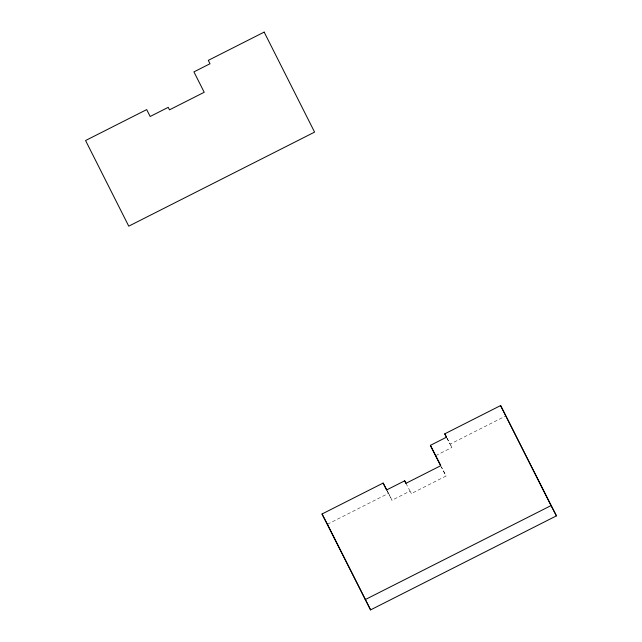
<?xml version="1.0" encoding="UTF-8"?>
<svg xmlns="http://www.w3.org/2000/svg" width="642" height="642" viewBox="0 0 642 642"><rect width="100%" height="100%" fill="white"/><g stroke="black" fill="none" stroke-linecap="round" stroke-linejoin="round"><path stroke-width="0.48" stroke-dasharray="3.21 2.41" d="M447.001 438.117L450.146 444.112L505.118 416.289M435.766 455.635L451.856 447.49L450.146 444.112M327.412 524.273L388.53 493.345L391.997 500.23L410.061 491.09L411.329 493.586L446.046 476.019L441.576 467.159M446.912 438.077L451.856 447.49M440.653 465.747L446.046 476.019M405.937 483.322L411.329 493.586M387.182 490.777L388.53 493.345M386.604 489.958L391.997 500.23"/><path stroke-width="0.96" d="M383.138 483.073L386.604 489.958L404.669 480.818L405.937 483.322L440.653 465.747L430.373 445.363L446.463 437.218L444.754 433.84L500.608 405.567L556.429 515.855L370.578 609.9L322.019 514.001L383.138 483.073L386.733 489.926M365.186 599.628L551.037 505.583L556.429 515.855M444.754 433.84L446.551 437.258M430.373 445.363L440.685 465.386M404.669 480.818L406.017 483.386M322.019 514.001L327.861 525.172M500.608 405.567L551.037 505.583M327.412 524.273L370.578 609.9M264.167 32.1L208.305 60.364L210.014 63.751L193.932 71.888L204.212 92.279L169.488 109.846L168.228 107.342L150.164 116.491L146.689 109.605L85.571 140.534L128.745 226.161L314.588 132.116L264.167 32.1"/></g></svg>
